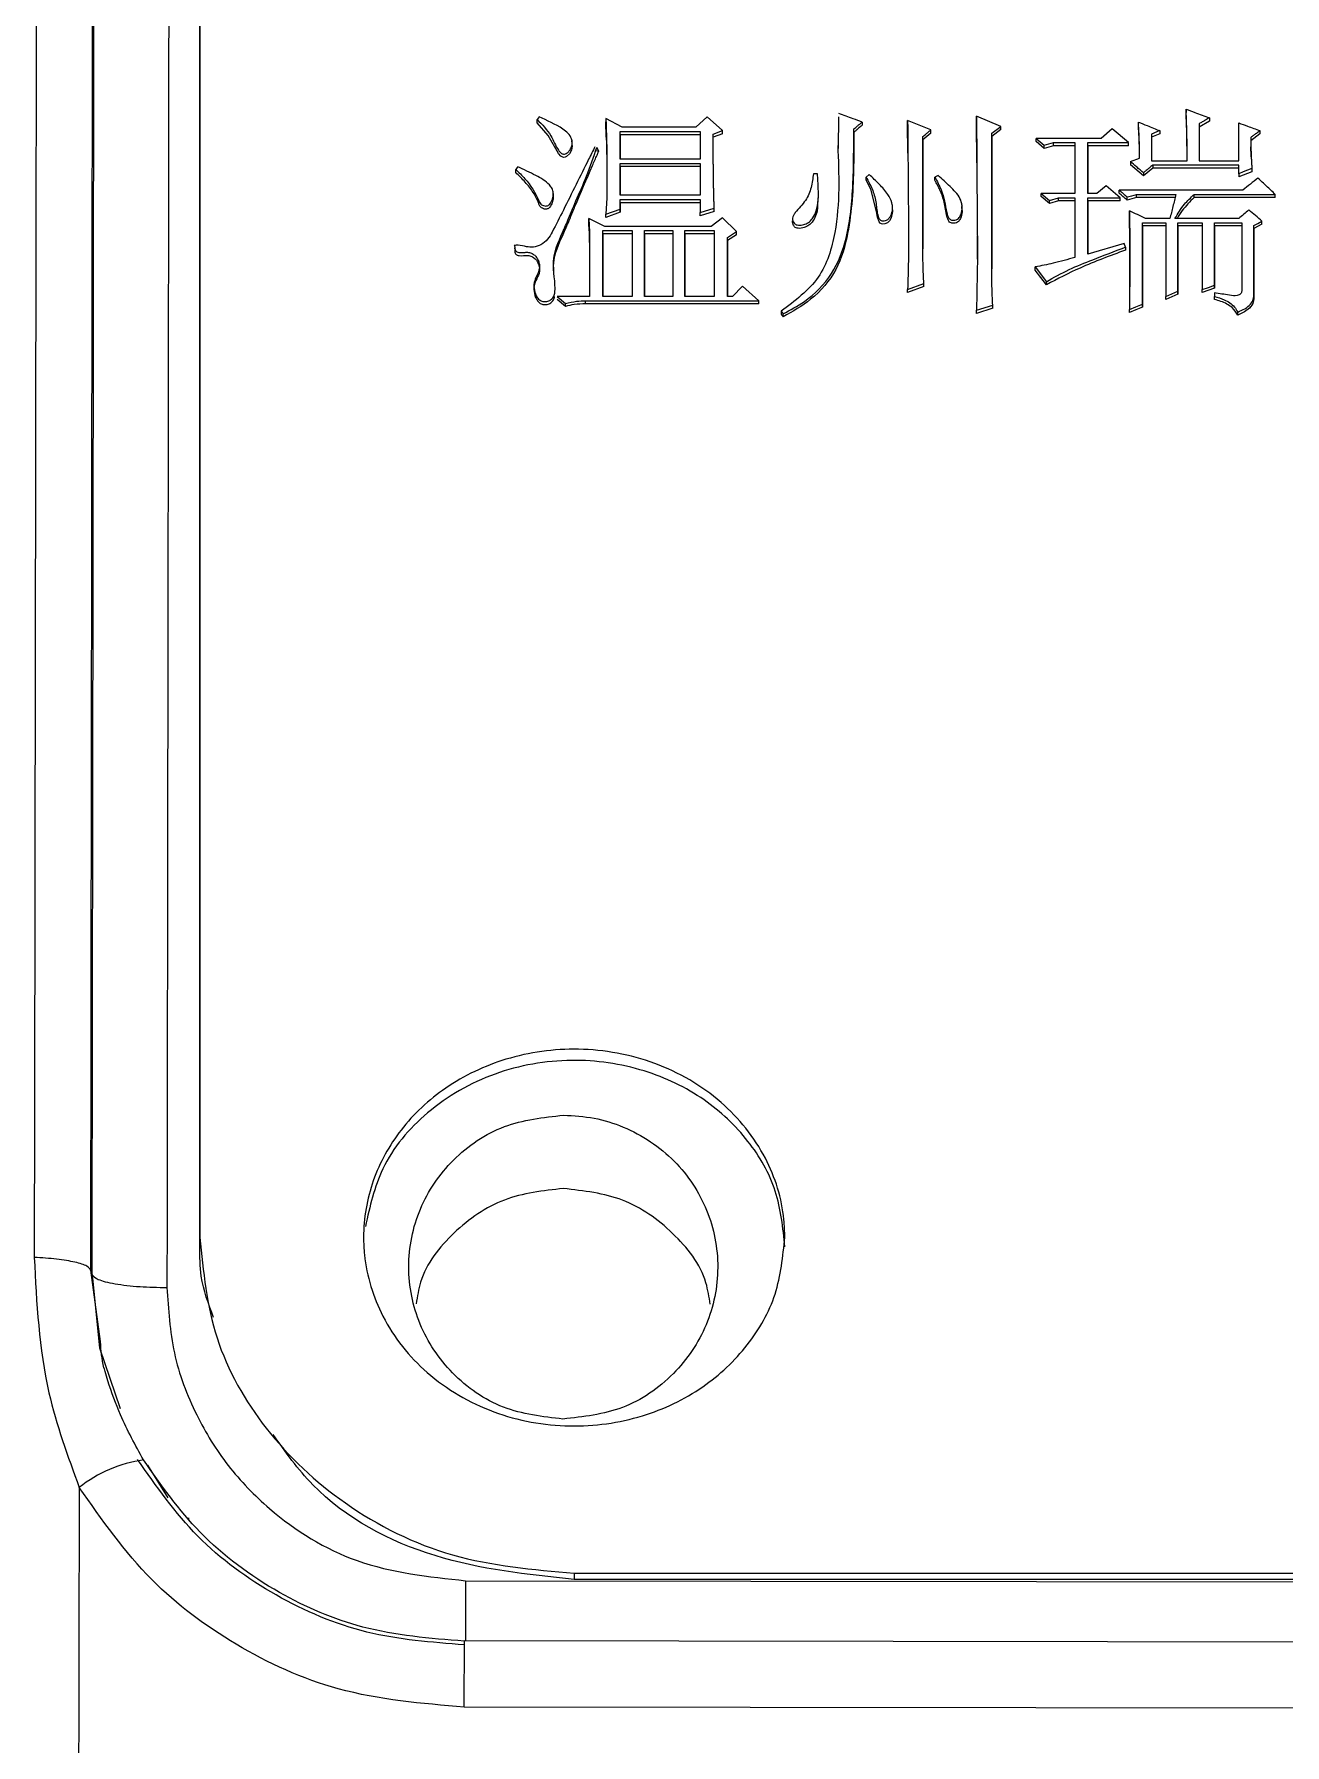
# Model space of a CAD drawing. Header units: millimetres. Extents: x 2003 to 4439, y 563 to 2285.
# Drawn here: x 2502.84 to 2516.2, y 2044.44 to 2062.71 of the extents above; entities that cross this region are included whole.
import ezdxf

# ---------------------------------------------------------------- set-up
doc = ezdxf.new("R2010")
doc.units = ezdxf.units.MM

msp = doc.modelspace()

# ---------------------------------------------------------------- linework, layer by layer
at = {"color": 7, "linetype": 'Continuous', "lineweight": 25}
for p, q in [((2508.236, 2061.829), (2508.214, 2061.802)), ((2508.214, 2061.767), (2508.214, 2061.802)), ((2509.123, 2061.719), (2508.95, 2061.811)), ((2508.95, 2061.811), (2508.95, 2061.776)), ((2510.031, 2061.829), (2509.912, 2061.719)), ((2510.194, 2061.682), (2510.031, 2061.829)), ((2511.433, 2061.49), (2511.437, 2061.831)), ((2513.168, 2061.728), (2512.909, 2061.838)), ((2512.909, 2061.803), (2512.909, 2061.838)), ((2515.148, 2061.912), (2515.148, 2061.877)), ((2515.397, 2061.82), (2515.397, 2061.785)), ((2508.953, 2061.614), (2508.95, 2061.776)), ((2509.101, 2061.673), (2509.956, 2061.673)), ((2509.101, 2061.379), (2509.101, 2061.673)), ((2509.101, 2061.638), (2509.101, 2061.673)), ((2509.101, 2061.638), (2509.101, 2061.379)), ((2509.956, 2061.638), (2509.101, 2061.638)), ((2509.912, 2061.719), (2509.123, 2061.719)), ((2509.956, 2061.673), (2509.956, 2061.379)), ((2510.096, 2061.645), (2510.194, 2061.682)), ((2510.194, 2061.648), (2510.096, 2061.611)), ((2510.194, 2061.648), (2510.194, 2061.682)), ((2511.6, 2061.666), (2511.6, 2061.7)), ((2511.686, 2061.774), (2511.686, 2061.739)), ((2512.422, 2061.691), (2512.173, 2061.792)), ((2512.173, 2061.758), (2512.173, 2061.792)), ((2512.176, 2061.442), (2512.173, 2061.758)), ((2512.422, 2061.657), (2512.335, 2061.583)), ((2512.335, 2060.42), (2512.335, 2061.618)), ((2512.335, 2061.583), (2512.335, 2061.618)), ((2512.422, 2061.657), (2512.422, 2061.691)), ((2513.071, 2061.655), (2513.168, 2061.728)), ((2513.168, 2061.693), (2513.071, 2061.62)), ((2513.071, 2060.207), (2513.071, 2061.655)), ((2513.071, 2061.62), (2513.071, 2061.655)), ((2513.071, 2061.62), (2513.071, 2060.207)), ((2513.168, 2061.693), (2513.168, 2061.728)), ((2514.358, 2061.701), (2514.239, 2061.599)), ((2514.531, 2061.554), (2514.358, 2061.701)), ((2514.639, 2061.739), (2514.639, 2061.774)), ((2514.867, 2061.682), (2514.78, 2061.645)), ((2514.867, 2061.648), (2514.78, 2061.611)), ((2514.78, 2061.645), (2514.78, 2061.36)), ((2514.78, 2061.645), (2514.78, 2061.611)), ((2514.867, 2061.682), (2514.867, 2061.648)), ((2515.397, 2061.785), (2515.288, 2061.721)), ((2515.288, 2061.756), (2515.288, 2061.36)), ((2515.288, 2061.756), (2515.288, 2061.721)), ((2515.288, 2061.721), (2515.288, 2061.36)), ((2515.71, 2061.36), (2515.71, 2061.765)), ((2515.937, 2061.648), (2515.84, 2061.574)), ((2515.937, 2061.682), (2515.937, 2061.648)), ((2508.587, 2061.562), (2508.587, 2061.574)), ((2508.841, 2061.471), (2508.874, 2061.464)), ((2508.874, 2061.464), (2508.852, 2061.503)), ((2512.335, 2061.583), (2512.335, 2060.42)), ((2514.239, 2061.599), (2513.547, 2061.599)), ((2513.547, 2061.599), (2513.633, 2061.526)), ((2513.547, 2061.565), (2513.547, 2061.599)), ((2513.633, 2061.492), (2513.547, 2061.565)), ((2513.633, 2061.526), (2513.731, 2061.554)), ((2513.633, 2061.492), (2513.633, 2061.526)), ((2513.731, 2061.519), (2513.633, 2061.492)), ((2513.731, 2061.554), (2513.958, 2061.554)), ((2513.731, 2061.519), (2513.731, 2061.554)), ((2513.958, 2061.519), (2513.731, 2061.519)), ((2513.958, 2061.554), (2513.958, 2061.011)), ((2514.099, 2061.554), (2514.531, 2061.554)), ((2514.099, 2061.011), (2514.099, 2061.554)), ((2514.099, 2061.519), (2514.099, 2061.554)), ((2514.099, 2061.519), (2514.099, 2061.011)), ((2514.531, 2061.519), (2514.099, 2061.519)), ((2514.78, 2061.611), (2514.78, 2061.36)), ((2507.987, 2061.234), (2507.987, 2061.268)), ((2509.956, 2061.379), (2509.101, 2061.379)), ((2509.101, 2061.333), (2509.956, 2061.333)), ((2509.101, 2060.992), (2509.101, 2061.333)), ((2509.101, 2061.299), (2509.101, 2061.333)), ((2509.101, 2061.299), (2509.101, 2060.992)), ((2509.956, 2061.299), (2509.101, 2061.299)), ((2509.956, 2061.333), (2509.956, 2060.992)), ((2514.553, 2061.351), (2514.65, 2061.388)), ((2514.553, 2061.351), (2514.553, 2061.317)), ((2514.694, 2061.198), (2514.553, 2061.317)), ((2514.791, 2061.28), (2514.694, 2061.198)), ((2514.78, 2061.36), (2515.159, 2061.36)), ((2515.71, 2061.314), (2514.791, 2061.314)), ((2514.791, 2061.314), (2514.791, 2061.28)), ((2515.71, 2061.28), (2514.791, 2061.28)), ((2515.288, 2061.36), (2515.71, 2061.36)), ((2515.71, 2061.222), (2515.71, 2061.314)), ((2515.851, 2061.278), (2515.851, 2061.244)), ((2511.21, 2061.222), (2511.167, 2061.222)), ((2511.762, 2061.213), (2511.73, 2061.186)), ((2512.498, 2061.204), (2512.465, 2061.186)), ((2512.465, 2061.152), (2512.465, 2061.186)), ((2514.293, 2061.093), (2514.196, 2061.011)), ((2514.445, 2060.964), (2514.293, 2061.093)), ((2514.694, 2061.232), (2514.694, 2061.198)), ((2515.851, 2061.244), (2515.71, 2061.188)), ((2515.71, 2061.222), (2515.71, 2061.188)), ((2508.388, 2060.976), (2508.388, 2061.01)), ((2508.96, 2060.964), (2508.95, 2060.789)), ((2509.956, 2060.992), (2509.101, 2060.992)), ((2509.101, 2060.946), (2509.956, 2060.946)), ((2509.101, 2060.845), (2509.101, 2060.946)), ((2509.101, 2060.912), (2509.101, 2060.946)), ((2509.101, 2060.912), (2509.101, 2060.811)), ((2509.956, 2060.912), (2509.101, 2060.912)), ((2509.956, 2060.946), (2509.956, 2060.808)), ((2511.217, 2060.93), (2511.217, 2060.964)), ((2512.01, 2060.864), (2512.01, 2060.89)), ((2512.753, 2060.886), (2512.753, 2060.891)), ((2513.601, 2061.011), (2513.688, 2060.937)), ((2513.958, 2061.011), (2513.601, 2061.011)), ((2513.688, 2060.903), (2513.601, 2060.977)), ((2513.688, 2060.937), (2513.785, 2060.964)), ((2513.688, 2060.903), (2513.688, 2060.937)), ((2513.785, 2060.931), (2513.688, 2060.903)), ((2513.785, 2060.964), (2513.958, 2060.964)), ((2513.785, 2060.931), (2513.785, 2060.964)), ((2513.958, 2060.931), (2513.785, 2060.931)), ((2513.958, 2060.964), (2513.958, 2060.327)), ((2514.196, 2061.011), (2514.099, 2061.011)), ((2514.099, 2060.964), (2514.445, 2060.964)), ((2514.099, 2060.364), (2514.099, 2060.964)), ((2514.099, 2060.931), (2514.099, 2060.964)), ((2514.099, 2060.931), (2514.099, 2060.364)), ((2514.445, 2060.931), (2514.099, 2060.931)), ((2515.754, 2061.047), (2514.434, 2061.047)), ((2514.434, 2061.014), (2514.434, 2061.047)), ((2514.52, 2060.94), (2514.52, 2060.974)), ((2514.618, 2060.968), (2514.52, 2060.94)), ((2514.618, 2061.001), (2515.04, 2061.001)), ((2515.031, 2060.968), (2514.618, 2060.968)), ((2515.234, 2061.001), (2516.1, 2061.001)), ((2515.234, 2060.968), (2515.234, 2061.001)), ((2516.1, 2060.968), (2515.234, 2060.968)), ((2516.1, 2060.968), (2516.1, 2061.001)), ((2508.939, 2060.66), (2508.766, 2060.743)), ((2508.766, 2060.71), (2508.766, 2060.743)), ((2508.95, 2060.789), (2509.101, 2060.845)), ((2509.101, 2060.811), (2508.95, 2060.756)), ((2508.95, 2060.756), (2508.95, 2060.789)), ((2509.101, 2060.811), (2509.101, 2060.845)), ((2509.956, 2060.808), (2510.107, 2060.854)), ((2510.107, 2060.82), (2509.956, 2060.774)), ((2509.956, 2060.774), (2509.956, 2060.808)), ((2510.194, 2060.752), (2510.075, 2060.66)), ((2510.107, 2060.82), (2510.107, 2060.854)), ((2510.345, 2060.605), (2510.194, 2060.752)), ((2510.988, 2060.827), (2510.988, 2060.826)), ((2512.753, 2060.857), (2512.753, 2060.873)), ((2514.542, 2060.793), (2514.542, 2060.826)), ((2514.544, 2060.64), (2514.542, 2060.793)), ((2514.975, 2060.743), (2514.715, 2060.743)), ((2515.71, 2060.743), (2515.029, 2060.743)), ((2515.959, 2060.682), (2515.959, 2060.715)), ((2508.776, 2060.488), (2508.776, 2060.521)), ((2508.917, 2060.614), (2509.231, 2060.614)), ((2508.917, 2059.911), (2508.917, 2060.614)), ((2508.917, 2060.581), (2508.917, 2060.614)), ((2508.917, 2060.581), (2508.917, 2059.911)), ((2509.231, 2060.581), (2508.917, 2060.581)), ((2510.075, 2060.66), (2508.939, 2060.66)), ((2509.231, 2060.614), (2509.231, 2059.911)), ((2509.361, 2060.614), (2509.663, 2060.614)), ((2509.361, 2059.911), (2509.361, 2060.614)), ((2509.361, 2060.581), (2509.361, 2060.614)), ((2509.361, 2060.581), (2509.361, 2059.911)), ((2509.663, 2060.581), (2509.361, 2060.581)), ((2509.663, 2060.614), (2509.663, 2059.911)), ((2509.793, 2060.614), (2510.107, 2060.614)), ((2509.793, 2059.911), (2509.793, 2060.614)), ((2509.793, 2060.581), (2509.793, 2060.614)), ((2509.793, 2060.581), (2509.793, 2059.911)), ((2510.107, 2060.581), (2509.793, 2060.581)), ((2510.107, 2060.614), (2510.107, 2059.911)), ((2510.248, 2060.54), (2510.345, 2060.605)), ((2510.345, 2060.571), (2510.248, 2060.507)), ((2510.248, 2060.507), (2510.248, 2060.54)), ((2510.345, 2060.571), (2510.345, 2060.605)), ((2514.544, 2060.644), (2514.544, 2059.922)), ((2514.683, 2060.697), (2514.932, 2060.697)), ((2514.683, 2059.827), (2514.683, 2060.697)), ((2514.683, 2060.664), (2514.683, 2060.697)), ((2514.683, 2060.664), (2514.683, 2059.795)), ((2514.932, 2060.664), (2514.683, 2060.664)), ((2514.932, 2060.697), (2514.932, 2059.911)), ((2515.061, 2060.697), (2515.321, 2060.697)), ((2515.061, 2059.966), (2515.061, 2060.697)), ((2515.061, 2060.664), (2515.061, 2060.697)), ((2515.061, 2060.664), (2515.061, 2059.934)), ((2515.321, 2060.664), (2515.061, 2060.664)), ((2515.321, 2060.697), (2515.321, 2059.985)), ((2515.451, 2060.697), (2515.743, 2060.697)), ((2515.451, 2060.031), (2515.451, 2060.697)), ((2515.451, 2060.664), (2515.451, 2060.697)), ((2515.451, 2060.664), (2515.451, 2059.999)), ((2515.743, 2060.664), (2515.451, 2060.664)), ((2515.743, 2060.697), (2515.743, 2059.966)), ((2515.959, 2060.682), (2515.873, 2060.636)), ((2515.873, 2059.939), (2515.873, 2060.669)), ((2515.873, 2060.636), (2515.873, 2060.669)), ((2515.873, 2060.636), (2515.873, 2059.906)), ((2514.488, 2060.475), (2514.099, 2060.364)), ((2514.499, 2060.438), (2514.488, 2060.475)), ((2514.499, 2060.438), (2514.499, 2060.405)), ((2513.536, 2060.226), (2513.655, 2060.069)), ((2513.536, 2060.193), (2513.536, 2060.226)), ((2513.655, 2060.036), (2513.536, 2060.193)), ((2510.41, 2060.022), (2510.302, 2059.911)), ((2510.583, 2059.865), (2510.41, 2060.022)), ((2512.173, 2059.985), (2512.346, 2060.05)), ((2512.346, 2060.017), (2512.173, 2059.953)), ((2512.173, 2059.953), (2512.173, 2059.985)), ((2512.346, 2060.017), (2512.346, 2060.05)), ((2513.655, 2060.036), (2513.655, 2060.069)), ((2515.451, 2059.999), (2515.321, 2059.953)), ((2515.321, 2059.953), (2515.321, 2059.985)), ((2515.451, 2059.999), (2515.451, 2060.031)), ((2508.43, 2059.911), (2508.517, 2059.837)), ((2508.776, 2059.911), (2508.43, 2059.911)), ((2508.517, 2059.804), (2508.43, 2059.878)), ((2508.517, 2059.804), (2508.517, 2059.837)), ((2508.733, 2059.864), (2510.583, 2059.865)), ((2508.733, 2059.832), (2508.733, 2059.864)), ((2510.583, 2059.832), (2508.733, 2059.832)), ((2509.231, 2059.911), (2508.917, 2059.911)), ((2509.663, 2059.911), (2509.361, 2059.911)), ((2510.107, 2059.911), (2509.793, 2059.911)), ((2510.302, 2059.911), (2510.248, 2059.911)), ((2510.583, 2059.832), (2510.583, 2059.865)), ((2512.909, 2059.763), (2513.082, 2059.818)), ((2513.082, 2059.786), (2513.082, 2059.818)), ((2514.683, 2059.795), (2514.683, 2059.827)), ((2514.932, 2059.879), (2514.932, 2059.911)), ((2515.061, 2059.934), (2515.061, 2059.966)), ((2515.451, 2059.948), (2515.451, 2059.911)), ((2515.451, 2059.879), (2515.451, 2059.911)), ((2515.873, 2059.906), (2515.873, 2059.939)), ((2510.821, 2059.753), (2510.821, 2059.721)), ((2510.842, 2059.694), (2510.842, 2059.726)), ((2513.082, 2059.786), (2512.909, 2059.73)), ((2512.909, 2059.73), (2512.909, 2059.763)), ((2514.542, 2059.74), (2514.542, 2059.772)), ((2515.7, 2059.712), (2515.7, 2059.744)), ((2504.611, 2049.761), (2504.611, 2049.862)), ((2503.447, 2049.511), (2503.461, 2049.462)), ((2503.55, 2048.748), (2503.447, 2049.511)), ((2503.461, 2049.462), (2503.539, 2048.682)), ((2503.539, 2048.682), (2503.76, 2048.031)), ((2504.052, 2047.428), (2504.269, 2047.079)), ((2504.493, 2046.837), (2504.494, 2046.865)), ((2508.611, 2046.274), (2544.38, 2046.275)), ((2508.611, 2046.274), (2508.611, 2046.206)), ((2507.451, 2046.193), (2544.188, 2046.142)), ((2544.281, 2046.206), (2508.611, 2046.206)), ((2507.438, 2045.547), (2507.435, 2045.547)), ((2542.821, 2045.501), (2507.438, 2045.55)), ((2540.26, 2044.798), (2507.437, 2044.843))]:
    msp.add_line(p, q, dxfattribs=at)
at = {"color": 7, "linetype": 'Continuous', "lineweight": 25, "flags": 128}
for points in [[(2508.586, 2061.538), (2508.589, 2061.516), (2508.582, 2061.473), (2508.56, 2061.434), (2508.528, 2061.406), (2508.513, 2061.399), (2508.498, 2061.397), (2508.482, 2061.401), (2508.467, 2061.41), (2508.442, 2061.438), (2508.333, 2061.631), (2508.214, 2061.767), (2508.214, 2061.767)], [(2514.531, 2061.519), (2514.531, 2061.536), (2514.531, 2061.554)], [(2508.008, 2061.296), (2508.003, 2061.289), (2507.995, 2061.279), (2507.987, 2061.268)], [(2515.851, 2061.278), (2515.805, 2061.26), (2515.758, 2061.241), (2515.71, 2061.222)], [(2511.73, 2061.152), (2511.73, 2061.166), (2511.73, 2061.176), (2511.73, 2061.186)], [(2512.007, 2060.856), (2512.013, 2060.818), (2511.998, 2060.752), (2511.979, 2060.719), (2511.957, 2060.698), (2511.929, 2060.686), (2511.908, 2060.684), (2511.893, 2060.687), (2511.88, 2060.694), (2511.869, 2060.709), (2511.851, 2060.759), (2511.841, 2060.819), (2511.78, 2061.056), (2511.73, 2061.152), (2511.73, 2061.152)], [(2513.601, 2060.977), (2513.601, 2060.985), (2513.601, 2060.994), (2513.601, 2061.002), (2513.601, 2061.011)], [(2514.445, 2060.931), (2514.445, 2060.939), (2514.445, 2060.952), (2514.445, 2060.964)], [(2514.52, 2060.974), (2514.569, 2060.987), (2514.618, 2061.001)], [(2514.618, 2060.968), (2514.618, 2060.976), (2514.618, 2060.984), (2514.618, 2061.001)], [(2515.873, 2060.669), (2515.916, 2060.692), (2515.959, 2060.715)], [(2515.321, 2059.985), (2515.386, 2060.008), (2515.451, 2060.031)], [(2514.542, 2059.772), (2514.612, 2059.8), (2514.683, 2059.827)], [(2514.683, 2059.795), (2514.612, 2059.767), (2514.542, 2059.74)], [(2514.932, 2059.911), (2514.996, 2059.939), (2515.061, 2059.966)], [(2515.061, 2059.934), (2514.996, 2059.906), (2514.932, 2059.879)], [(2510.821, 2059.753), (2510.832, 2059.739), (2510.842, 2059.726)], [(2510.821, 2059.721), (2510.826, 2059.714), (2510.832, 2059.707), (2510.842, 2059.693)], [(2503.323, 2047.19), (2503.311, 2041.742), (2503.299, 2036.263), (2503.288, 2030.783), (2503.276, 2025.327), (2503.264, 2019.923), (2503.253, 2014.597), (2503.242, 2009.376), (2503.231, 2004.285)], [(2507.451, 2046.193), (2507.451, 2046.046), (2507.45, 2045.907), (2507.45, 2045.783), (2507.45, 2045.677), (2507.45, 2045.595), (2507.45, 2045.55)], [(2507.437, 2044.843), (2507.437, 2044.994), (2507.437, 2045.135), (2507.438, 2045.262), (2507.438, 2045.371), (2507.438, 2045.456), (2507.438, 2045.515), (2507.438, 2045.546), (2507.438, 2045.55)]]:
    msp.add_lwpolyline(points, dxfattribs=at)
at = {"color": 7, "linetype": 'Continuous', "lineweight": 25}
msp.add_arc((2504.211, 2046.057), 1.44, 98.0719, 128.1126, dxfattribs=at)
for points, knots in [([(2504.61, 2114.662), (2504.61, 2114.558), (2504.61, 2114.037), (2504.61, 2112.67), (2504.61, 2110.511), (2504.61, 2107.892), (2504.61, 2105.43), (2504.61, 2101.922), (2504.61, 2098.779), (2504.61, 2094.464), (2504.61, 2089.777), (2504.611, 2084.644), (2504.611, 2079.221), (2504.611, 2074.662), (2504.611, 2068.74), (2504.611, 2063.834), (2504.611, 2057.155), (2504.611, 2052.862), (2504.611, 2049.861)], [0, 0, 0, 0, 0.020124, 0.100733, 0.181328, 0.221587, 0.302184, 0.342442, 0.423039, 0.463298, 0.543894, 0.624491, 0.664749, 0.745346, 0.785604, 0.8662, 0.906458, 1, 1, 1, 1]), ([(2502.941, 2113.714), (2502.942, 2113.742), (2502.942, 2113.831), (2502.941, 2112.844), (2502.938, 2110.832), (2502.933, 2107.769), (2502.928, 2104.381), (2502.923, 2101.043), (2502.918, 2097.974), (2502.912, 2094.33), (2502.906, 2090.059), (2502.899, 2085.414), (2502.891, 2080.467), (2502.883, 2075.297), (2502.874, 2069.612), (2502.864, 2063.415), (2502.853, 2056.731), (2502.846, 2052.041), (2502.842, 2049.647)], [0, 0, 0, 0, 0.039342, 0.122943, 0.206183, 0.289063, 0.371582, 0.416612, 0.465601, 0.518547, 0.575452, 0.636313, 0.690059, 0.746552, 0.805793, 0.867782, 0.932518, 1, 1, 1, 1]), ([(2503.447, 2049.511), (2503.451, 2052.81), (2503.46, 2059.409), (2503.473, 2068.839), (2503.485, 2077.719), (2503.496, 2085.877), (2503.506, 2093.178), (2503.514, 2099.495), (2503.521, 2104.719), (2503.526, 2108.767), (2503.529, 2111.171), (2503.53, 2112.485), (2503.53, 2112.806), (2503.531, 2112.967)], [0, 0, 0, 0, 0.0981345, 0.196269, 0.2944034, 0.3925379, 0.4906723, 0.5888066, 0.686941, 0.7850753, 0.8832097, 0.9416048, 1, 1, 1, 1]), ([(2503.461, 2049.462), (2503.464, 2051.848), (2503.471, 2056.555), (2503.48, 2063.304), (2503.488, 2069.646), (2503.496, 2075.542), (2503.504, 2080.972), (2503.511, 2086.705), (2503.519, 2092.474), (2503.526, 2097.954), (2503.532, 2102.421), (2503.537, 2105.944), (2503.54, 2108.607), (2503.542, 2110.506), (2503.543, 2111.737), (2503.544, 2112.252), (2503.544, 2112.402), (2503.544, 2112.427)], [0, 0, 0, 0, 0.07139, 0.140843, 0.208359, 0.273937, 0.337578, 0.399281, 0.488173, 0.572709, 0.652888, 0.72871, 0.800173, 0.867277, 0.930021, 0.988406, 1, 1, 1, 1]), ([(2504.342, 2111.644), (2504.342, 2111.551), (2504.342, 2111.381), (2504.342, 2110.934), (2504.341, 2110.393), (2504.34, 2109.717), (2504.339, 2108.91), (2504.338, 2107.97), (2504.337, 2106.898), (2504.335, 2105.189), (2504.331, 2102.502), (2504.326, 2098.353), (2504.32, 2093.136), (2504.312, 2087.529), (2504.305, 2081.852), (2504.297, 2076.385), (2504.289, 2070.372), (2504.28, 2063.825), (2504.27, 2056.782), (2504.263, 2051.839), (2504.26, 2049.325)], [0, 0, 0, 0, 0.037781, 0.069081, 0.100468, 0.131943, 0.163506, 0.195157, 0.226895, 0.258722, 0.330934, 0.408983, 0.49287, 0.582593, 0.645672, 0.711347, 0.779618, 0.850484, 0.923944, 1, 1, 1, 1]), ([(2504.611, 2049.76), (2504.611, 2050.407), (2504.611, 2053.648), (2504.611, 2059.413), (2504.611, 2065.63), (2504.611, 2071.665), (2504.611, 2076.295), (2504.611, 2080.106), (2504.611, 2081.549), (2504.611, 2081.946)], [0, 0, 0, 0, 0.056256, 0.281605, 0.506911, 0.619454, 0.844767, 0.95731, 1, 1, 1, 1]), ([(2508.214, 2061.802), (2508.269, 2061.747), (2508.366, 2061.649), (2508.413, 2061.509), (2508.461, 2061.448), (2508.481, 2061.435), (2508.499, 2061.43), (2508.518, 2061.434), (2508.54, 2061.447), (2508.564, 2061.471), (2508.585, 2061.507), (2508.591, 2061.551), (2508.584, 2061.603), (2508.547, 2061.656), (2508.434, 2061.742), (2508.323, 2061.79), (2508.236, 2061.829)], [0, 0, 0, 0, 0.207426, 0.3671791, 0.4006894, 0.4165576, 0.4312681, 0.4480728, 0.4666486, 0.4972467, 0.5385204, 0.578669, 0.62014, 0.6824247, 0.7472329, 1, 1, 1, 1]), ([(2508.95, 2061.811), (2508.95, 2061.806), (2508.95, 2061.8), (2508.95, 2061.788), (2508.951, 2061.777), (2508.951, 2061.764), (2508.951, 2061.75), (2508.952, 2061.737), (2508.952, 2061.724), (2508.953, 2061.706), (2508.954, 2061.683), (2508.954, 2061.657), (2508.955, 2061.63), (2508.957, 2061.576), (2508.958, 2061.513), (2508.959, 2061.451), (2508.96, 2061.419), (2508.96, 2061.397), (2508.96, 2061.375), (2508.96, 2061.348), (2508.96, 2061.321), (2508.961, 2061.294), (2508.961, 2061.267), (2508.961, 2061.24), (2508.961, 2061.213), (2508.961, 2061.186), (2508.961, 2061.164), (2508.961, 2061.146), (2508.961, 2061.132), (2508.961, 2061.119), (2508.961, 2061.106), (2508.961, 2061.092), (2508.961, 2061.079), (2508.961, 2061.065), (2508.961, 2061.052), (2508.961, 2061.038), (2508.961, 2061.025), (2508.961, 2061.014), (2508.96, 2061.005), (2508.96, 2060.998), (2508.96, 2060.991), (2508.96, 2060.984), (2508.96, 2060.979), (2508.96, 2060.972), (2508.96, 2060.968), (2508.96, 2060.964)], [0, 0, 0, 0, 0.015876, 0.023814, 0.03969, 0.055566, 0.071442, 0.087319, 0.103195, 0.119071, 0.150823, 0.182575, 0.214327, 0.246079, 0.373089, 0.436594, 0.468346, 0.484222, 0.515974, 0.547726, 0.579478, 0.611231, 0.642983, 0.674735, 0.706487, 0.738239, 0.769992, 0.785868, 0.801744, 0.81762, 0.833496, 0.849372, 0.865248, 0.881124, 0.897, 0.912877, 0.928753, 0.944629, 0.952567, 0.960505, 0.968443, 0.976381, 0.984319, 0.988288, 1, 1, 1, 1]), ([(2511.686, 2061.774), (2511.655, 2061.786), (2511.598, 2061.807), (2511.515, 2061.837), (2511.463, 2061.856), (2511.437, 2061.866)], [0, 0, 0, 0, 0.377734, 0.688867, 1, 1, 1, 1]), ([(2512.909, 2061.838), (2512.909, 2061.789), (2512.91, 2061.69), (2512.911, 2061.543), (2512.912, 2061.394), (2512.913, 2061.246), (2512.914, 2061.049), (2512.915, 2060.851), (2512.917, 2060.653), (2512.918, 2060.529), (2512.919, 2060.442), (2512.919, 2060.38), (2512.919, 2060.343), (2512.919, 2060.318)], [0, 0, 0, 0, 0.097575, 0.19515, 0.292725, 0.390299, 0.487874, 0.683024, 0.780599, 0.878174, 0.926961, 0.951355, 1, 1, 1, 1]), ([(2512.912, 2061.339), (2512.912, 2061.393), (2512.911, 2061.497), (2512.91, 2061.652), (2512.909, 2061.753), (2512.909, 2061.803)], [0, 0, 0, 0, 0.344582, 0.67229, 1, 1, 1, 1]), ([(2515.159, 2061.36), (2515.159, 2061.364), (2515.159, 2061.37), (2515.159, 2061.38), (2515.159, 2061.39), (2515.159, 2061.4), (2515.159, 2061.41), (2515.159, 2061.419), (2515.159, 2061.428), (2515.159, 2061.436), (2515.159, 2061.444), (2515.159, 2061.454), (2515.159, 2061.462), (2515.158, 2061.47), (2515.158, 2061.478), (2515.158, 2061.488), (2515.158, 2061.496), (2515.158, 2061.504), (2515.158, 2061.513), (2515.158, 2061.522), (2515.158, 2061.531), (2515.158, 2061.539), (2515.158, 2061.547), (2515.158, 2061.557), (2515.158, 2061.565), (2515.158, 2061.573), (2515.158, 2061.581), (2515.158, 2061.591), (2515.157, 2061.599), (2515.157, 2061.607), (2515.157, 2061.615), (2515.157, 2061.625), (2515.157, 2061.635), (2515.157, 2061.643), (2515.157, 2061.651), (2515.156, 2061.66), (2515.156, 2061.668), (2515.156, 2061.676), (2515.156, 2061.684), (2515.155, 2061.694), (2515.155, 2061.704), (2515.155, 2061.712), (2515.155, 2061.72), (2515.155, 2061.728), (2515.154, 2061.738), (2515.154, 2061.746), (2515.154, 2061.754), (2515.153, 2061.762), (2515.153, 2061.772), (2515.153, 2061.78), (2515.153, 2061.789), (2515.152, 2061.797), (2515.152, 2061.806), (2515.152, 2061.815), (2515.151, 2061.823), (2515.151, 2061.831), (2515.151, 2061.841), (2515.15, 2061.849), (2515.15, 2061.857), (2515.15, 2061.865), (2515.149, 2061.875), (2515.149, 2061.883), (2515.149, 2061.891), (2515.148, 2061.9), (2515.148, 2061.908), (2515.148, 2061.912)], [0, 0, 0, 0, 0.017776, 0.035552, 0.053328, 0.071104, 0.08888, 0.106656, 0.124432, 0.13332, 0.151096, 0.168872, 0.186648, 0.195536, 0.213312, 0.231088, 0.248863, 0.257751, 0.275527, 0.293303, 0.311079, 0.319967, 0.337743, 0.355519, 0.373295, 0.382183, 0.399959, 0.417735, 0.435511, 0.444399, 0.462175, 0.479951, 0.497727, 0.515503, 0.524391, 0.542167, 0.559943, 0.568831, 0.586607, 0.604383, 0.622159, 0.639935, 0.648823, 0.666599, 0.684375, 0.702151, 0.711039, 0.728814, 0.74659, 0.764366, 0.773254, 0.79103, 0.808806, 0.826582, 0.83547, 0.853246, 0.871022, 0.888798, 0.897686, 0.915462, 0.933238, 0.951014, 0.959902, 0.977678, 1, 1, 1, 1]), ([(2515.148, 2061.912), (2515.179, 2061.9), (2515.236, 2061.879), (2515.319, 2061.848), (2515.371, 2061.829), (2515.397, 2061.82)], [0, 0, 0, 0, 0.377751, 0.688875, 1, 1, 1, 1]), ([(2515.159, 2061.36), (2515.159, 2061.401), (2515.158, 2061.495), (2515.156, 2061.667), (2515.151, 2061.798), (2515.148, 2061.877)], [0, 0, 0, 0, 0.237453, 0.541098, 1, 1, 1, 1]), ([(2515.397, 2061.82), (2515.383, 2061.812), (2515.357, 2061.797), (2515.321, 2061.775), (2515.299, 2061.762), (2515.288, 2061.756)], [0, 0, 0, 0, 0.390452, 0.695225, 1, 1, 1, 1]), ([(2508.953, 2061.645), (2508.953, 2061.645), (2508.953, 2061.645), (2508.953, 2061.644), (2508.953, 2061.641), (2508.955, 2061.545), (2508.959, 2061.376), (2508.96, 2061.187), (2508.96, 2061.089), (2508.96, 2061.036), (2508.96, 2061.016), (2508.96, 2061.002), (2508.96, 2060.999), (2508.96, 2060.997)], [0, 0, 0, 0, 0.0012066, 0.0038888, 0.0070276, 0.0251953, 0.4754973, 0.6955221, 0.8591886, 0.9021553, 0.9375917, 0.968739, 1, 1, 1, 1]), ([(2510.107, 2060.854), (2510.107, 2060.858), (2510.106, 2060.871), (2510.106, 2060.892), (2510.105, 2060.918), (2510.104, 2060.939), (2510.103, 2060.957), (2510.103, 2060.969), (2510.103, 2060.982), (2510.102, 2060.995), (2510.102, 2061.008), (2510.102, 2061.021), (2510.101, 2061.034), (2510.101, 2061.059), (2510.099, 2061.149), (2510.098, 2061.252), (2510.097, 2061.342), (2510.097, 2061.367), (2510.097, 2061.38), (2510.097, 2061.393), (2510.097, 2061.406), (2510.097, 2061.418), (2510.097, 2061.431), (2510.097, 2061.444), (2510.097, 2061.457), (2510.097, 2061.47), (2510.097, 2061.483), (2510.097, 2061.495), (2510.097, 2061.508), (2510.096, 2061.521), (2510.096, 2061.532), (2510.096, 2061.54), (2510.096, 2061.547), (2510.096, 2061.553), (2510.096, 2061.559), (2510.096, 2061.566), (2510.096, 2061.572), (2510.096, 2061.579), (2510.096, 2061.585), (2510.096, 2061.591), (2510.096, 2061.598), (2510.096, 2061.604), (2510.096, 2061.611), (2510.096, 2061.617), (2510.096, 2061.623), (2510.096, 2061.63), (2510.096, 2061.637), (2510.096, 2061.642), (2510.096, 2061.645)], [0, 0, 0, 0, 0.016204, 0.048613, 0.081022, 0.11343, 0.129634, 0.145839, 0.162043, 0.178247, 0.194452, 0.210656, 0.22686, 0.243065, 0.307882, 0.567153, 0.631971, 0.648175, 0.664379, 0.680584, 0.696788, 0.712992, 0.729197, 0.745401, 0.761605, 0.777809, 0.794014, 0.810218, 0.826422, 0.842627, 0.858831, 0.866933, 0.875035, 0.883137, 0.89124, 0.899342, 0.907444, 0.915546, 0.923648, 0.93175, 0.939853, 0.947955, 0.956057, 0.964159, 0.972261, 0.980363, 0.988466, 1, 1, 1, 1]), ([(2510.842, 2059.726), (2510.92, 2059.767), (2511.122, 2059.874), (2511.386, 2060.142), (2511.552, 2060.589), (2511.595, 2061.116), (2511.598, 2061.505), (2511.6, 2061.701)], [0, 0, 0, 0, 0.1126392, 0.2928879, 0.4749547, 0.7356452, 1, 1, 1, 1]), ([(2511.6, 2061.666), (2511.599, 2061.546), (2511.598, 2061.186), (2511.571, 2060.69), (2511.434, 2060.187), (2511.17, 2059.879), (2510.944, 2059.751), (2510.842, 2059.694)], [0, 0, 0, 0, 0.1620608, 0.4866973, 0.667178, 0.8496947, 1, 1, 1, 1]), ([(2511.6, 2061.701), (2511.612, 2061.711), (2511.633, 2061.729), (2511.662, 2061.753), (2511.678, 2061.767), (2511.686, 2061.774)], [0, 0, 0, 0, 0.432505, 0.716252, 1, 1, 1, 1]), ([(2511.686, 2061.739), (2511.674, 2061.729), (2511.653, 2061.711), (2511.624, 2061.687), (2511.608, 2061.673), (2511.6, 2061.666)], [0, 0, 0, 0, 0.432757, 0.716378, 1, 1, 1, 1]), ([(2512.173, 2061.792), (2512.173, 2061.769), (2512.174, 2061.722), (2512.174, 2061.651), (2512.175, 2061.58), (2512.176, 2061.485), (2512.177, 2061.367), (2512.178, 2061.225), (2512.179, 2061.083), (2512.18, 2060.941), (2512.181, 2060.822), (2512.182, 2060.714), (2512.183, 2060.634), (2512.183, 2060.559), (2512.184, 2060.522), (2512.184, 2060.503)], [0, 0, 0, 0, 0.055103, 0.110206, 0.165309, 0.220412, 0.330617, 0.440823, 0.551029, 0.661235, 0.771441, 0.826543, 0.913271, 0.956635, 1, 1, 1, 1]), ([(2512.335, 2061.618), (2512.348, 2061.628), (2512.368, 2061.646), (2512.397, 2061.67), (2512.414, 2061.684), (2512.422, 2061.691)], [0, 0, 0, 0, 0.428366, 0.714182, 1, 1, 1, 1]), ([(2514.65, 2061.388), (2514.65, 2061.425), (2514.65, 2061.499), (2514.647, 2061.628), (2514.642, 2061.719), (2514.639, 2061.774)], [0, 0, 0, 0, 0.287575, 0.575167, 1, 1, 1, 1]), ([(2514.639, 2061.774), (2514.67, 2061.762), (2514.724, 2061.74), (2514.799, 2061.709), (2514.844, 2061.691), (2514.867, 2061.682)], [0, 0, 0, 0, 0.408301, 0.70415, 1, 1, 1, 1]), ([(2514.65, 2061.388), (2514.65, 2061.414), (2514.65, 2061.476), (2514.647, 2061.593), (2514.642, 2061.685), (2514.639, 2061.739)], [0, 0, 0, 0, 0.218758, 0.534706, 1, 1, 1, 1]), ([(2515.71, 2061.765), (2515.742, 2061.753), (2515.795, 2061.734), (2515.871, 2061.706), (2515.915, 2061.69), (2515.937, 2061.682)], [0, 0, 0, 0, 0.414517, 0.707258, 1, 1, 1, 1]), ([(2515.937, 2061.682), (2515.925, 2061.672), (2515.902, 2061.655), (2515.869, 2061.631), (2515.85, 2061.616), (2515.84, 2061.609)], [0, 0, 0, 0, 0.400149, 0.700074, 1, 1, 1, 1]), ([(2508.832, 2061.511), (2508.81, 2061.466), (2508.698, 2061.241), (2508.546, 2060.936), (2508.404, 2060.65), (2508.331, 2060.519), (2508.261, 2060.46), (2508.179, 2060.434), (2508.095, 2060.44), (2508.029, 2060.463), (2507.984, 2060.457), (2507.97, 2060.455)], [0, 0, 0, 0, 0.102395, 0.511938, 0.690628, 0.751585, 0.813368, 0.867382, 0.913423, 0.973554, 1, 1, 1, 1]), ([(2507.976, 2060.438), (2507.975, 2060.432), (2507.974, 2060.419), (2507.981, 2060.403), (2507.989, 2060.393), (2508, 2060.385), (2508.024, 2060.378), (2508.055, 2060.38), (2508.083, 2060.382), (2508.111, 2060.384), (2508.144, 2060.379), (2508.182, 2060.359), (2508.211, 2060.329), (2508.23, 2060.292), (2508.24, 2060.252), (2508.241, 2060.198), (2508.212, 2060.135), (2508.177, 2060.06), (2508.182, 2059.977), (2508.203, 2059.917), (2508.23, 2059.883), (2508.247, 2059.87), (2508.266, 2059.86), (2508.287, 2059.856), (2508.309, 2059.856), (2508.33, 2059.86), (2508.35, 2059.869), (2508.368, 2059.882), (2508.383, 2059.897), (2508.399, 2059.921), (2508.42, 2060.051), (2508.349, 2060.284), (2508.465, 2060.544), (2508.545, 2060.727), (2508.584, 2060.822), (2508.604, 2060.873), (2508.616, 2060.901), (2508.662, 2061.007), (2508.753, 2061.206), (2508.818, 2061.4), (2508.852, 2061.503)], [0, 0, 0, 0, 0.007379, 0.015024, 0.018576, 0.022154, 0.030149, 0.045285, 0.055171, 0.060604, 0.076118, 0.091429, 0.106287, 0.12239, 0.137957, 0.153423, 0.184306, 0.215478, 0.246922, 0.278293, 0.286938, 0.294859, 0.302435, 0.3101, 0.317992, 0.325694, 0.333597, 0.342062, 0.35006, 0.357798, 0.37381, 0.499189, 0.624194, 0.686833, 0.729214, 0.742073, 0.749377, 0.764857, 0.87447, 1, 1, 1, 1]), ([(2508.394, 2060.165), (2508.392, 2060.198), (2508.384, 2060.34), (2508.472, 2060.524), (2508.549, 2060.703), (2508.59, 2060.804), (2508.672, 2061), (2508.76, 2061.201), (2508.843, 2061.394), (2508.865, 2061.445), (2508.871, 2061.458), (2508.873, 2061.462), (2508.874, 2061.464), (2508.874, 2061.464)], [0, 0, 0, 0, 0.0723388, 0.3043659, 0.4203223, 0.4959104, 0.5362252, 0.8787778, 0.9670552, 0.9904441, 0.9969511, 0.9989078, 1, 1, 1, 1]), ([(2511.426, 2061.525), (2511.439, 2061.215), (2511.458, 2060.739), (2511.261, 2060.081), (2510.969, 2059.864), (2510.821, 2059.753)], [0, 0, 0, 0, 0.476561, 0.733993, 1, 1, 1, 1]), ([(2515.84, 2061.609), (2515.84, 2061.567), (2515.84, 2061.523), (2515.841, 2061.477), (2515.841, 2061.467), (2515.842, 2061.456), (2515.842, 2061.446), (2515.842, 2061.438), (2515.843, 2061.428), (2515.843, 2061.417), (2515.844, 2061.405), (2515.844, 2061.394), (2515.845, 2061.384), (2515.845, 2061.374), (2515.846, 2061.363), (2515.846, 2061.353), (2515.847, 2061.343), (2515.848, 2061.333), (2515.848, 2061.326), (2515.848, 2061.321), (2515.849, 2061.314), (2515.849, 2061.306), (2515.85, 2061.3), (2515.85, 2061.295), (2515.85, 2061.29), (2515.851, 2061.284), (2515.851, 2061.28), (2515.851, 2061.278)], [0, 0, 0, 0, 0.37469, 0.398108, 0.421525, 0.468361, 0.491779, 0.515196, 0.538614, 0.58545, 0.608867, 0.655703, 0.67912, 0.702538, 0.749374, 0.772791, 0.796209, 0.843045, 0.854753, 0.866462, 0.88988, 0.913298, 0.936715, 0.948424, 0.960133, 0.980067, 1, 1, 1, 1]), ([(2515.844, 2061.403), (2515.843, 2061.433), (2515.841, 2061.467), (2515.841, 2061.505), (2515.841, 2061.51)], [0, 0, 0, 0, 0.872829, 1, 1, 1, 1]), ([(2507.987, 2061.268), (2508.02, 2061.236), (2508.122, 2061.137), (2508.201, 2061.009), (2508.245, 2060.908), (2508.262, 2060.89), (2508.284, 2060.88), (2508.305, 2060.876), (2508.326, 2060.879), (2508.343, 2060.889), (2508.367, 2060.918), (2508.383, 2060.962), (2508.391, 2061.016), (2508.377, 2061.064), (2508.321, 2061.137), (2508.191, 2061.211), (2508.073, 2061.266), (2508.008, 2061.296)], [0, 0, 0, 0, 0.118686, 0.359193, 0.382947, 0.402076, 0.42122, 0.441111, 0.455767, 0.470498, 0.490907, 0.5484, 0.590659, 0.633123, 0.67426, 0.821853, 1, 1, 1, 1]), ([(2514.694, 2061.232), (2514.681, 2061.242), (2514.656, 2061.263), (2514.609, 2061.303), (2514.575, 2061.333), (2514.553, 2061.351)], [0, 0, 0, 0, 0.266243, 0.532487, 1, 1, 1, 1]), ([(2514.791, 2061.314), (2514.778, 2061.304), (2514.756, 2061.285), (2514.723, 2061.257), (2514.703, 2061.24), (2514.694, 2061.232)], [0, 0, 0, 0, 0.384576, 0.692287, 1, 1, 1, 1]), ([(2508.386, 2060.977), (2508.386, 2060.964), (2508.385, 2060.933), (2508.37, 2060.896), (2508.354, 2060.867), (2508.339, 2060.852), (2508.322, 2060.845), (2508.303, 2060.843), (2508.281, 2060.847), (2508.26, 2060.858), (2508.242, 2060.878), (2508.22, 2060.936), (2508.176, 2061.026), (2508.088, 2061.134), (2508.021, 2061.201), (2507.987, 2061.234)], [0, 0, 0, 0, 0.056899, 0.135025, 0.173647, 0.203147, 0.22663, 0.250033, 0.283128, 0.316518, 0.350129, 0.398072, 0.589341, 0.793015, 1, 1, 1, 1]), ([(2511.167, 2061.222), (2511.16, 2061.173), (2511.147, 2061.075), (2511.088, 2060.926), (2510.997, 2060.843), (2510.952, 2060.778), (2510.942, 2060.747), (2510.945, 2060.718), (2510.957, 2060.695), (2510.974, 2060.681), (2510.996, 2060.672), (2511.031, 2060.67), (2511.078, 2060.68), (2511.126, 2060.708), (2511.17, 2060.756), (2511.22, 2060.873), (2511.222, 2061.037), (2511.214, 2061.169), (2511.21, 2061.222)], [0, 0, 0, 0, 0.115518, 0.231634, 0.360314, 0.38877, 0.411137, 0.433609, 0.45467, 0.468652, 0.482629, 0.505933, 0.545458, 0.585905, 0.62732, 0.690876, 0.874624, 1, 1, 1, 1]), ([(2511.73, 2061.186), (2511.752, 2061.144), (2511.798, 2061.061), (2511.839, 2060.924), (2511.842, 2060.819), (2511.861, 2060.756), (2511.873, 2060.733), (2511.889, 2060.721), (2511.905, 2060.717), (2511.926, 2060.717), (2511.95, 2060.726), (2511.975, 2060.744), (2512, 2060.783), (2512.017, 2060.842), (2512.007, 2060.923), (2511.958, 2061.015), (2511.87, 2061.112), (2511.799, 2061.18), (2511.762, 2061.213), (2511.762, 2061.213)], [0, 0, 0, 0, 0.122963, 0.247031, 0.370505, 0.395962, 0.421667, 0.433716, 0.445798, 0.461982, 0.485013, 0.50855, 0.540716, 0.603687, 0.664288, 0.751122, 0.871606, 0.999878, 1, 1, 1, 1]), ([(2512.465, 2061.186), (2512.488, 2061.141), (2512.531, 2061.058), (2512.573, 2060.93), (2512.583, 2060.827), (2512.603, 2060.759), (2512.626, 2060.734), (2512.644, 2060.726), (2512.667, 2060.724), (2512.693, 2060.729), (2512.716, 2060.743), (2512.736, 2060.769), (2512.752, 2060.816), (2512.76, 2060.883), (2512.727, 2060.987), (2512.626, 2061.089), (2512.541, 2061.165), (2512.498, 2061.204)], [0, 0, 0, 0, 0.133288, 0.244453, 0.355406, 0.411337, 0.426567, 0.441924, 0.46024, 0.483233, 0.506284, 0.526764, 0.567645, 0.636153, 0.704868, 0.849066, 1, 1, 1, 1]), ([(2512.749, 2060.856), (2512.752, 2060.843), (2512.759, 2060.805), (2512.745, 2060.757), (2512.726, 2060.721), (2512.706, 2060.703), (2512.682, 2060.693), (2512.659, 2060.691), (2512.637, 2060.695), (2512.62, 2060.706), (2512.599, 2060.736), (2512.579, 2060.815), (2512.567, 2060.926), (2512.52, 2061.047), (2512.484, 2061.117), (2512.465, 2061.152)], [0, 0, 0, 0, 0.0576149, 0.1578711, 0.1961145, 0.2286984, 0.261313, 0.2954482, 0.320179, 0.3451234, 0.3753176, 0.4668147, 0.6775026, 0.8377178, 1, 1, 1, 1]), ([(2515.916, 2061.176), (2515.889, 2061.155), (2515.835, 2061.112), (2515.781, 2061.069), (2515.754, 2061.047)], [0, 0, 0, 0, 0.4999994, 1, 1, 1, 1]), ([(2516.1, 2061.001), (2516.069, 2061.031), (2516.008, 2061.089), (2515.947, 2061.147), (2515.916, 2061.176)], [0, 0, 0, 0, 0.5, 1, 1, 1, 1]), ([(2511.212, 2060.93), (2511.211, 2060.896), (2511.211, 2060.836), (2511.186, 2060.753), (2511.148, 2060.693), (2511.095, 2060.654), (2511.046, 2060.639), (2511.007, 2060.638), (2510.982, 2060.643), (2510.965, 2060.654), (2510.952, 2060.67), (2510.944, 2060.692), (2510.942, 2060.712), (2510.946, 2060.722), (2510.947, 2060.724)], [0, 0, 0, 0, 0.202662, 0.349797, 0.498391, 0.606497, 0.714846, 0.776821, 0.819663, 0.85472, 0.889689, 0.938332, 0.987596, 1, 1, 1, 1]), ([(2514.434, 2061.047), (2514.448, 2061.035), (2514.477, 2061.011), (2514.506, 2060.986), (2514.52, 2060.974)], [0, 0, 0, 0, 0.4999994, 1, 1, 1, 1]), ([(2514.52, 2060.94), (2514.506, 2060.952), (2514.477, 2060.977), (2514.448, 2061.001), (2514.434, 2061.014)], [0, 0, 0, 0, 0.499998, 1, 1, 1, 1]), ([(2515.04, 2061.001), (2515.029, 2060.958), (2515.007, 2060.872), (2514.986, 2060.786), (2514.975, 2060.743)], [0, 0, 0, 0, 0.5, 1, 1, 1, 1]), ([(2515.029, 2060.743), (2515.06, 2060.796), (2515.117, 2060.891), (2515.198, 2060.967), (2515.234, 2061.001)], [0, 0, 0, 0, 0.556261, 1, 1, 1, 1]), ([(2515.234, 2060.968), (2515.189, 2060.924), (2515.119, 2060.855), (2515.069, 2060.773), (2515.051, 2060.743)], [0, 0, 0, 0, 0.640616, 1, 1, 1, 1]), ([(2508.766, 2060.743), (2508.768, 2060.71), (2508.772, 2060.657), (2508.775, 2060.583), (2508.776, 2060.542), (2508.776, 2060.521)], [0, 0, 0, 0, 0.443386, 0.721661, 1, 1, 1, 1]), ([(2508.776, 2060.488), (2508.776, 2060.521), (2508.775, 2060.574), (2508.77, 2060.648), (2508.767, 2060.689), (2508.766, 2060.71)], [0, 0, 0, 0, 0.443947, 0.721943, 1, 1, 1, 1]), ([(2514.542, 2060.826), (2514.543, 2060.76), (2514.547, 2060.552), (2514.549, 2060.201), (2514.544, 2059.915), (2514.542, 2059.772)], [0, 0, 0, 0, 0.1875802, 0.5937276, 1, 1, 1, 1]), ([(2514.715, 2060.743), (2514.686, 2060.757), (2514.629, 2060.785), (2514.571, 2060.812), (2514.542, 2060.826)], [0, 0, 0, 0, 0.5, 1, 1, 1, 1]), ([(2515.819, 2060.835), (2515.8, 2060.82), (2515.764, 2060.789), (2515.728, 2060.758), (2515.71, 2060.743)], [0, 0, 0, 0, 0.500002, 1, 1, 1, 1]), ([(2515.959, 2060.715), (2515.936, 2060.735), (2515.889, 2060.775), (2515.842, 2060.815), (2515.819, 2060.835)], [0, 0, 0, 0, 0.499999, 1, 1, 1, 1]), ([(2508.776, 2060.521), (2508.776, 2060.42), (2508.776, 2060.216), (2508.776, 2060.013), (2508.776, 2059.911)], [0, 0, 0, 0, 0.499996, 1, 1, 1, 1]), ([(2510.248, 2059.911), (2510.248, 2060.004), (2510.248, 2060.214), (2510.248, 2060.423), (2510.248, 2060.54)], [0, 0, 0, 0, 0.44202, 1, 1, 1, 1]), ([(2512.919, 2060.31), (2512.919, 2060.314), (2512.919, 2060.324), (2512.919, 2060.347), (2512.919, 2060.378), (2512.919, 2060.415), (2512.918, 2060.474), (2512.918, 2060.52), (2512.918, 2060.554)], [0, 0, 0, 0, 0.052967, 0.128975, 0.280992, 0.433009, 0.585026, 1, 1, 1, 1]), ([(2507.97, 2060.455), (2507.972, 2060.45), (2507.976, 2060.441), (2507.976, 2060.431), (2507.974, 2060.425), (2507.972, 2060.423), (2507.971, 2060.422), (2507.971, 2060.422), (2507.971, 2060.422), (2507.97, 2060.422)], [0, 0, 0, 0, 0.493604, 0.861876, 0.955662, 0.982084, 0.991539, 0.995796, 1, 1, 1, 1]), ([(2507.976, 2060.405), (2507.975, 2060.398), (2507.974, 2060.384), (2507.982, 2060.368), (2507.992, 2060.357), (2508.005, 2060.35), (2508.046, 2060.342), (2508.099, 2060.356), (2508.158, 2060.341), (2508.194, 2060.316), (2508.22, 2060.281), (2508.236, 2060.241), (2508.242, 2060.199), (2508.235, 2060.143), (2508.199, 2060.084), (2508.175, 2060.004), (2508.185, 2059.934), (2508.206, 2059.883), (2508.227, 2059.854), (2508.248, 2059.837), (2508.267, 2059.828), (2508.288, 2059.823), (2508.31, 2059.824), (2508.332, 2059.828), (2508.358, 2059.84), (2508.379, 2059.859), (2508.394, 2059.882), (2508.4, 2059.897), (2508.401, 2059.906), (2508.401, 2059.909)], [0, 0, 0, 0, 0.021977, 0.044085, 0.053985, 0.064273, 0.088224, 0.176711, 0.220203, 0.264353, 0.306517, 0.351961, 0.396252, 0.439352, 0.525251, 0.607696, 0.694473, 0.739882, 0.779597, 0.801371, 0.821997, 0.842752, 0.864889, 0.886343, 0.907126, 0.950116, 0.970156, 0.990518, 1, 1, 1, 1]), ([(2510.248, 2060.507), (2510.248, 2060.414), (2510.248, 2060.216), (2510.248, 2060.017), (2510.248, 2059.911)], [0, 0, 0, 0, 0.465984, 1, 1, 1, 1]), ([(2512.184, 2060.503), (2512.183, 2060.432), (2512.182, 2060.311), (2512.178, 2060.138), (2512.175, 2060.036), (2512.173, 2059.985)], [0, 0, 0, 0, 0.408529, 0.704251, 1, 1, 1, 1]), ([(2512.346, 2060.05), (2512.345, 2060.083), (2512.341, 2060.149), (2512.337, 2060.272), (2512.336, 2060.362), (2512.335, 2060.42)], [0, 0, 0, 0, 0.267045, 0.534097, 1, 1, 1, 1]), ([(2513.655, 2060.069), (2513.735, 2060.114), (2513.895, 2060.203), (2514.182, 2060.316), (2514.383, 2060.394), (2514.499, 2060.438)], [0, 0, 0, 0, 0.299825, 0.597258, 1, 1, 1, 1]), ([(2514.499, 2060.405), (2514.336, 2060.346), (2514.046, 2060.239), (2513.774, 2060.098), (2513.655, 2060.036)], [0, 0, 0, 0, 0.5622758, 1, 1, 1, 1]), ([(2512.919, 2060.318), (2512.918, 2060.241), (2512.915, 2060.11), (2512.912, 2059.925), (2512.91, 2059.817), (2512.909, 2059.763)], [0, 0, 0, 0, 0.417352, 0.708675, 1, 1, 1, 1]), ([(2513.082, 2059.818), (2513.08, 2059.852), (2513.077, 2059.92), (2513.073, 2060.05), (2513.072, 2060.145), (2513.071, 2060.207)], [0, 0, 0, 0, 0.26142, 0.522845, 1, 1, 1, 1]), ([(2513.958, 2060.327), (2513.92, 2060.317), (2513.844, 2060.295), (2513.704, 2060.259), (2513.6, 2060.238), (2513.536, 2060.226)], [0, 0, 0, 0, 0.273664, 0.547351, 1, 1, 1, 1]), ([(2508.517, 2059.837), (2508.557, 2059.846), (2508.628, 2059.862), (2508.701, 2059.864), (2508.733, 2059.864)], [0, 0, 0, 0, 0.558835, 1, 1, 1, 1]), ([(2508.733, 2059.832), (2508.692, 2059.831), (2508.619, 2059.829), (2508.548, 2059.812), (2508.517, 2059.804)], [0, 0, 0, 0, 0.561085, 1, 1, 1, 1]), ([(2515.743, 2059.966), (2515.742, 2059.962), (2515.739, 2059.952), (2515.73, 2059.937), (2515.715, 2059.926), (2515.674, 2059.914), (2515.584, 2059.93), (2515.504, 2059.941), (2515.451, 2059.948)], [0, 0, 0, 0, 0.049888, 0.101022, 0.164011, 0.229448, 0.49258, 1, 1, 1, 1]), ([(2515.451, 2059.911), (2515.486, 2059.901), (2515.544, 2059.885), (2515.616, 2059.845), (2515.668, 2059.801), (2515.689, 2059.763), (2515.7, 2059.744)], [0, 0, 0, 0, 0.34869, 0.570906, 0.788288, 1, 1, 1, 1]), ([(2515.7, 2059.712), (2515.682, 2059.74), (2515.652, 2059.788), (2515.583, 2059.832), (2515.52, 2059.86), (2515.474, 2059.872), (2515.451, 2059.879)], [0, 0, 0, 0, 0.3282755, 0.5487121, 0.7731648, 1, 1, 1, 1]), ([(2515.7, 2059.744), (2515.751, 2059.767), (2515.822, 2059.798), (2515.869, 2059.881), (2515.872, 2059.919), (2515.873, 2059.939)], [0, 0, 0, 0, 0.572838, 0.788051, 1, 1, 1, 1]), ([(2515.873, 2059.906), (2515.871, 2059.881), (2515.867, 2059.831), (2515.802, 2059.758), (2515.739, 2059.73), (2515.7, 2059.712)], [0, 0, 0, 0, 0.269236, 0.545797, 1, 1, 1, 1]), ([(2510.861, 2049.861), (2510.84, 2049.656), (2510.799, 2049.243), (2510.477, 2048.684), (2509.989, 2048.224), (2509.329, 2047.911), (2508.549, 2047.803), (2507.735, 2047.953), (2507.023, 2048.367), (2506.538, 2048.973), (2506.376, 2049.508), (2506.35, 2050.003), (2506.432, 2050.478), (2506.742, 2051.037), (2507.234, 2051.494), (2507.892, 2051.806), (2508.673, 2051.913), (2509.486, 2051.763), (2510.198, 2051.352), (2510.681, 2050.75), (2510.849, 2050.215), (2510.859, 2049.924), (2510.861, 2049.861)], [0, 0, 0, 0, 0.046276, 0.092718, 0.141712, 0.195186, 0.253683, 0.315262, 0.376916, 0.434375, 0.485818, 0.499994, 0.546246, 0.592694, 0.641795, 0.695152, 0.753509, 0.815387, 0.876849, 0.934145, 0.985724, 1, 1, 1, 1]), ([(2510.861, 2049.76), (2510.841, 2049.962), (2510.8, 2050.367), (2510.483, 2050.916), (2510.002, 2051.369), (2509.347, 2051.681), (2508.567, 2051.794), (2507.747, 2051.65), (2507.032, 2051.241), (2506.531, 2050.651), (2506.428, 2050.188), (2506.381, 2049.978)], [0, 0, 0, 0, 0.0944513, 0.189257, 0.2897017, 0.4001456, 0.521769, 0.6506714, 0.7799067, 0.8996655, 1, 1, 1, 1]), ([(2508.491, 2047.92), (2508.273, 2047.945), (2507.835, 2047.996), (2507.287, 2048.38), (2506.927, 2048.918), (2506.802, 2049.548), (2506.928, 2050.179), (2507.294, 2050.716), (2507.845, 2051.093), (2508.281, 2051.142), (2508.497, 2051.166)], [0, 0, 0, 0, 0.1258291, 0.2535561, 0.3764248, 0.4989128, 0.6236721, 0.747541, 0.8747163, 1, 1, 1, 1]), ([(2508.497, 2051.166), (2508.607, 2051.159), (2508.825, 2051.147), (2509.245, 2051.014), (2509.705, 2050.71), (2510.063, 2050.167), (2510.186, 2049.54), (2510.058, 2048.911), (2509.696, 2048.374), (2509.145, 2047.993), (2508.708, 2047.944), (2508.491, 2047.92)], [0, 0, 0, 0, 0.063647, 0.126728, 0.254765, 0.378014, 0.500896, 0.623844, 0.746999, 0.874414, 1, 1, 1, 1]), ([(2508.496, 2050.382), (2508.279, 2050.358), (2507.846, 2050.31), (2507.308, 2049.933), (2506.979, 2049.518), (2506.935, 2049.229), (2506.922, 2049.151)], [0, 0, 0, 0, 0.296568, 0.593137, 0.889705, 1, 1, 1, 1]), ([(2510.064, 2049.146), (2510.052, 2049.224), (2510.009, 2049.512), (2509.682, 2049.928), (2509.146, 2050.308), (2508.713, 2050.357), (2508.496, 2050.382)], [0, 0, 0, 0, 0.109464, 0.406309, 0.703155, 1, 1, 1, 1]), ([(2504.611, 2049.861), (2504.648, 2049.496), (2504.721, 2048.765), (2505.291, 2047.768), (2506.158, 2046.956), (2507.306, 2046.386), (2508.171, 2046.312), (2508.611, 2046.274)], [0, 0, 0, 0, 0.18467, 0.369999, 0.565857, 0.779451, 1, 1, 1, 1]), ([(2504.758, 2049.004), (2504.704, 2049.149), (2504.612, 2049.394), (2504.611, 2049.654), (2504.611, 2049.76)], [0, 0, 0, 0, 0.593259, 1, 1, 1, 1]), ([(2502.842, 2049.647), (2502.867, 2049.159), (2502.91, 2048.318), (2503.2, 2047.524), (2503.323, 2047.19)], [0, 0, 0, 0, 0.578809, 1, 1, 1, 1]), ([(2503.447, 2049.511), (2503.437, 2049.526), (2503.418, 2049.556), (2503.287, 2049.597), (2503.091, 2049.63), (2502.924, 2049.641), (2502.842, 2049.647)], [0, 0, 0, 0, 0.236435, 0.490512, 0.749718, 1, 1, 1, 1]), ([(2503.461, 2049.462), (2503.475, 2049.445), (2503.505, 2049.409), (2503.693, 2049.363), (2503.958, 2049.331), (2504.162, 2049.327), (2504.26, 2049.325)], [0, 0, 0, 0, 0.241134, 0.500716, 0.759899, 1, 1, 1, 1]), ([(2504.26, 2049.325), (2504.275, 2049.091), (2504.305, 2048.621), (2504.548, 2047.975), (2504.897, 2047.41), (2505.446, 2046.842), (2506.295, 2046.316), (2507.055, 2046.235), (2507.451, 2046.193)], [0, 0, 0, 0, 0.143067, 0.286609, 0.415374, 0.544382, 0.763169, 1, 1, 1, 1]), ([(2504.009, 2047.483), (2503.923, 2047.641), (2503.774, 2047.912), (2503.656, 2048.237), (2503.606, 2048.403), (2503.593, 2048.448), (2503.589, 2048.462), (2503.563, 2048.558), (2503.556, 2048.654), (2503.55, 2048.748)], [0, 0, 0, 0, 0.397048, 0.683244, 0.759352, 0.780646, 0.787103, 0.790766, 1, 1, 1, 1]), ([(2508.611, 2046.206), (2508.11, 2046.259), (2507.108, 2046.364), (2505.952, 2046.971), (2505.526, 2047.568), (2505.393, 2047.755)], [0, 0, 0, 0, 0.406708, 0.814485, 1, 1, 1, 1]), ([(2507.438, 2045.508), (2507.087, 2045.535), (2506.384, 2045.588), (2505.406, 2046.006), (2504.547, 2046.631), (2504.146, 2047.203), (2503.946, 2047.489)], [0, 0, 0, 0, 0.250073, 0.500024, 0.749959, 1, 1, 1, 1]), ([(2507.435, 2045.547), (2507.069, 2045.577), (2506.38, 2045.632), (2505.413, 2046.053), (2504.591, 2046.655), (2504.198, 2047.215), (2504.009, 2047.483)], [0, 0, 0, 0, 0.266066, 0.500454, 0.760276, 1, 1, 1, 1]), ([(2507.437, 2044.843), (2506.982, 2044.881), (2506.127, 2044.952), (2504.994, 2045.47), (2504.023, 2046.19), (2503.565, 2046.845), (2503.323, 2047.19)], [0, 0, 0, 0, 0.2747244, 0.5156261, 0.7443937, 1, 1, 1, 1])]:
    msp.add_open_spline(points, degree=3, knots=knots, dxfattribs=at)

doc.saveas('drawing.dxf')
